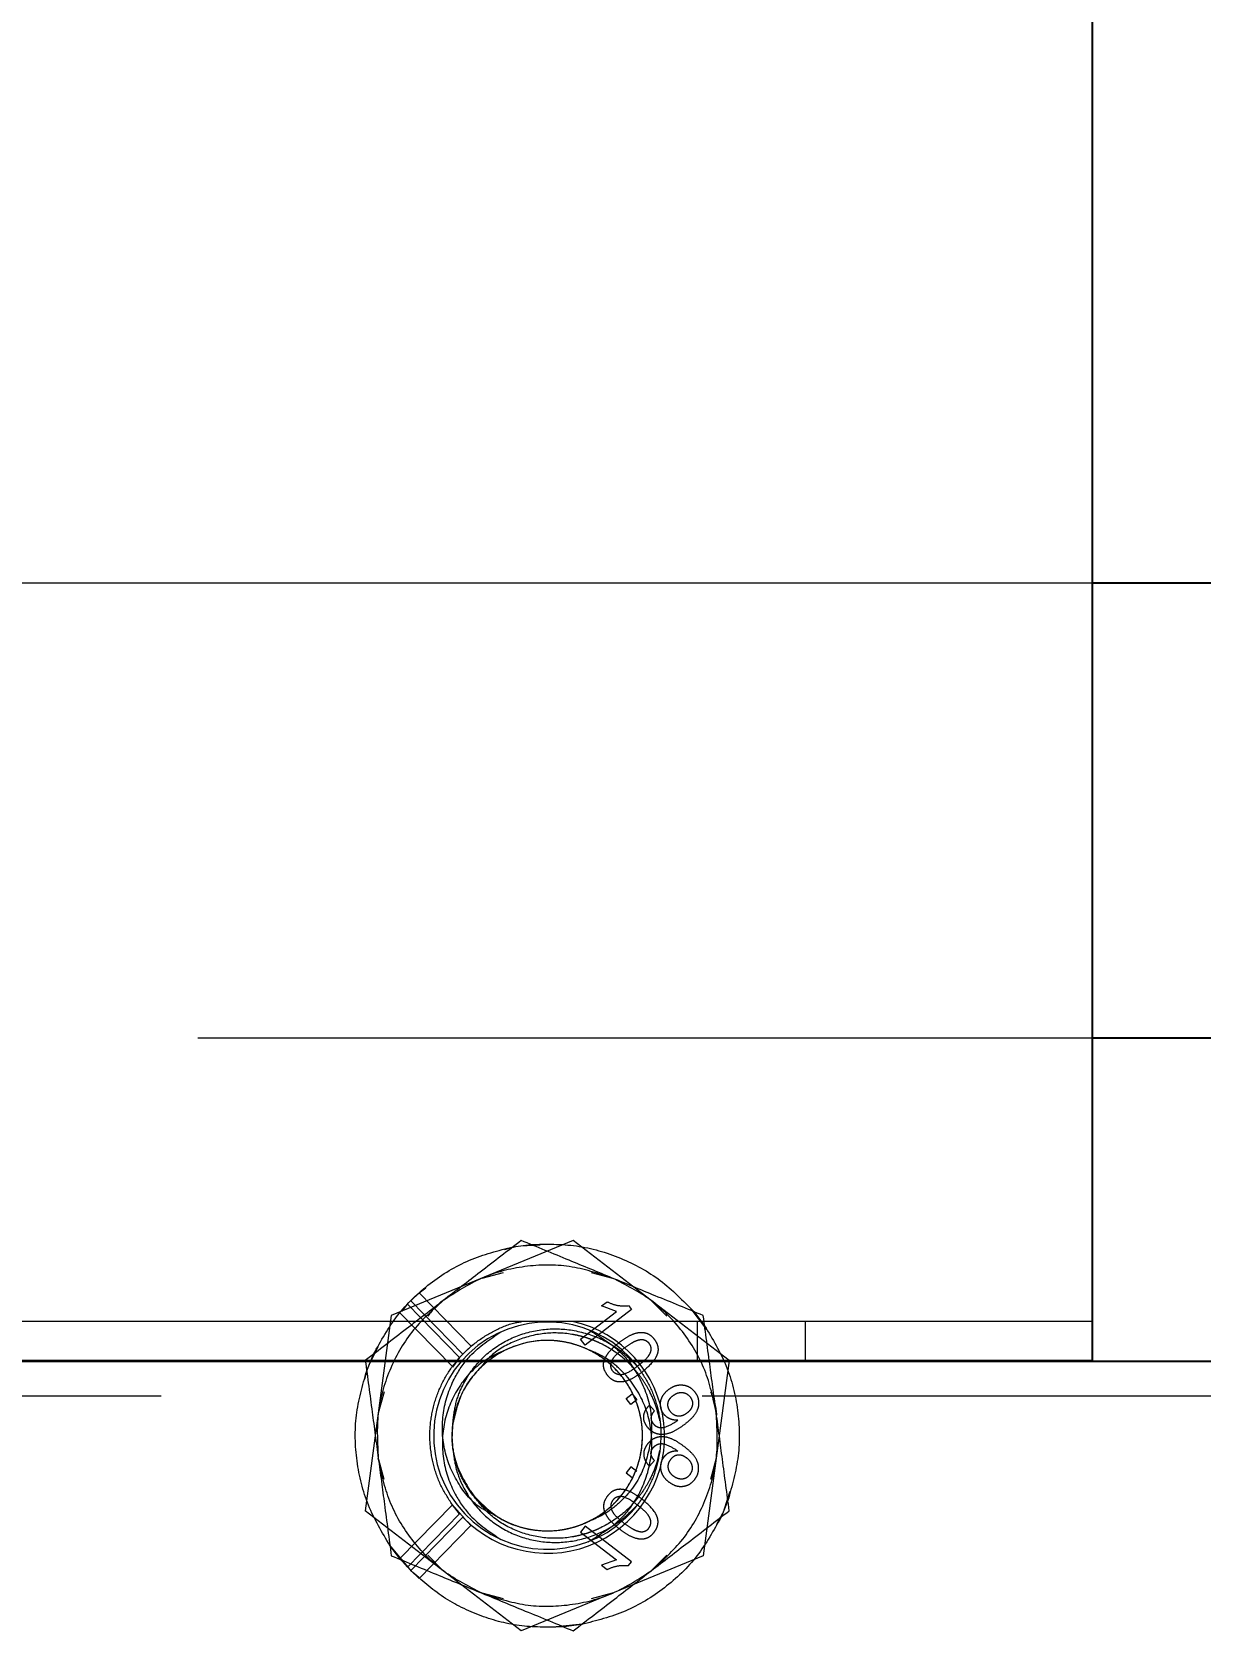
# Model space of a CAD drawing. Header units: millimetres. Extents: x 1293 to 41893, y 1011 to 26911.
# Drawn here: x 12001.8 to 12070.4, y 6702.6 to 6796.8 of the extents above; entities that cross this region are included whole.
import ezdxf

# ---------------------------------------------------------------- set-up
doc = ezdxf.new("R2010")
doc.units = ezdxf.units.MM
doc.header["$LTSCALE"] = 50
doc.linetypes.add('HIDDEN', pattern=[1.905, 1.27, -0.635])
doc.layers.add('CAPA_1', color=7, linetype='Continuous')
doc.layers.add('MAQUINAS', color=11, linetype='Continuous')
doc.styles.add('SLDTEXTSTYLE0', font='TXT', dxfattribs={"width": 0.75})
doc.dimstyles.new('SLDDIMSTYLE0', dxfattribs={"dimtxt": 100, "dimasz": 100, "dimexe": 0, "dimexo": 0.0625, "dimgap": 25, "dimtad": 2, "dimdec": 0, "dimlfac": 1.5, "dimrnd": 1e-09, "dimzin": 12, "dimdsep": 46, "dimtxsty": 'SLDTEXTSTYLE0', "dimsah": 1, "dimcen": 0.09, "dimadec": 0, "dimazin": 3, "dimtfac": 1, "dimtdec": 0, "dimtofl": 0, "dimtmove": 0, "dimatfit": 3, "dimfxl": 1, "dimfrac": 2, "dimtolj": 1, "dimtzin": 12, "dimarcsym": 0})

# ---------------------------------------------------------------- blocks, each defined once
blk = doc.blocks.new('_D_5')
at = {"layer": 'CAPA_1', "transparency": 16777216}
for p, q in [((11574.397, 7831.177), (17588.061, 7831.177)), ((17538.061, 7831.177), (17538.061, 4708.493)), ((16485.165, 4708.493), (17588.061, 4708.493))]:
    blk.add_line(p, q, dxfattribs=at)
for points in [[(17538.061, 7831.177), (17522.676, 7731.177), (17553.445, 7731.177)], [(17538.061, 4708.493), (17553.445, 4808.493), (17522.676, 4808.493)]]:
    blk.add_solid(points, dxfattribs=at)
at = {"layer": 'CAPA_1', "transparency": 16777216, "insert": (17409.154, 6122.057), "char_height": 100, "attachment_point": 1, "rotation": 90, "style": 'SLDTEXTSTYLE0'}
blk.add_mtext('4684', dxfattribs=at)
blk = doc.blocks.new('_D_15')
at = {"layer": 'CAPA_1', "transparency": 16777216}
for p, q in [((6530.125, 8742.377), (6530.125, 9415.646)), ((16745.162, 6492.001), (16745.162, 9415.646)), ((6530.125, 9365.646), (16745.162, 9365.646))]:
    blk.add_line(p, q, dxfattribs=at)
for points in [[(6530.125, 9365.646), (6630.125, 9350.262), (6630.125, 9381.031)], [(16745.162, 9365.646), (16645.162, 9381.031), (16645.162, 9350.262)]]:
    blk.add_solid(points, dxfattribs=at)
at = {"layer": 'CAPA_1', "transparency": 16777216, "insert": (11452.921, 9494.553), "char_height": 100, "attachment_point": 1, "style": 'SLDTEXTSTYLE0'}
blk.add_mtext('15323', dxfattribs=at)

msp = doc.modelspace()

# ---------------------------------------------------------------- linework, layer by layer
at = {"color": 7, "linetype": 'Continuous', "lineweight": 25}
for p, q in [((12064.0291497, 7060.1262403), (12064.0291497, 6718.9262403)), ((11730.6958163, 6718.9262403), (12064.0291497, 6718.9262403)), ((13055.031483, 6718.8595736), (11730.6958163, 6718.8595736))]:
    msp.add_line(p, q, dxfattribs=at)
at = {"color": 1, "linetype": 'HIDDEN', "lineweight": 18}
for p, q in [((12064.0291497, 6721.2035736), (11730.6958163, 6721.2035736)), ((12040.8541497, 6721.2035736), (12040.8541497, 6718.9262403)), ((12047.2041497, 6718.9262403), (12047.2041497, 6721.2035736)), ((13057.151483, 6716.8275736), (11730.6958163, 6716.8275736))]:
    msp.add_line(p, q, dxfattribs=at)
at = {"layer": 'MAQUINAS', "linetype": 'HIDDEN', "lineweight": 18}
for p, q in [((12064.0291497, 6764.5102403), (11705.2958163, 6764.5102403)), ((11821.0601562, 6737.8435736), (12064.0291497, 6737.8435736)), ((12033.5848455, 6725.9561415), (12022.9100596, 6721.5536106)), ((12029.5555086, 6725.4331968), (12030.2911571, 6725.6183827)), ((12030.0559846, 6725.5870557), (12031.0948456, 6725.7254407)), ((12030.5128073, 6725.6479083), (12031.6355771, 6725.7073749)), ((12042.7349421, 6718.9127712), (12033.5848455, 6725.9561415)), ((12028.2474525, 6723.7548761), (12029.494105, 6724.0868734)), ((12034.6262073, 6724.0868734), (12035.8862248, 6723.747187)), ((12024.0576472, 6722.4268302), (12024.5463845, 6722.8921124)), ((12024.5463845, 6722.8921124), (12024.9402145, 6723.1816755)), ((12027.6034915, 6719.7604134), (12024.5463845, 6722.8921124)), ((12023.5461803, 6721.8155561), (12023.8618155, 6722.2238487)), ((12023.8618155, 6722.2238487), (12026.9189225, 6719.0921497)), ((12027.1109984, 6719.2989786), (12024.0576472, 6722.4268302)), ((12034.0137937, 6720.1693286), (12036.1283487, 6721.7970266)), ((12036.995178, 6721.910242), (12034.2815897, 6719.8214327)), ((12035.2462354, 6722.1152738), (12035.566952, 6722.3621483)), ((12036.1283487, 6721.7970266), (12035.2462354, 6722.1152738)), ((12036.8227843, 6722.1342), (12036.995178, 6721.910242)), ((12038.1598938, 6722.4344564), (12039.0707382, 6721.5208223)), ((12040.4736344, 6721.9490776), (12041.4074953, 6720.7339294)), ((12040.650874, 6721.7843115), (12041.2901493, 6720.9538239)), ((12022.9100596, 6721.5536106), (12021.3853702, 6710.1077093)), ((12023.4132438, 6721.7174208), (12026.4923837, 6718.5631513)), ((12034.2815897, 6719.8214327), (12034.0137937, 6720.1693286)), ((12021.4652668, 6718.3129845), (12021.8648524, 6719.281857)), ((12021.6108455, 6718.6659682), (12022.1435609, 6719.7293853)), ((12026.9189225, 6719.0921497), (12026.5018243, 6718.5224065)), ((12027.6034915, 6719.7604134), (12027.1109984, 6719.2989786)), ((12027.7159743, 6719.8386669), (12027.6034915, 6719.7604134)), ((12042.7349421, 6718.9127712), (12041.2102528, 6707.4668699)), ((12021.356713, 6717.8394411), (12021.5351753, 6718.4824911)), ((12022.483523, 6717.0762914), (12022.1477149, 6715.83066)), ((12036.6917544, 6716.6903692), (12037.0396503, 6716.9581653)), ((12036.9595505, 6716.3424733), (12036.6917544, 6716.6903692)), ((12037.3074464, 6716.6102694), (12036.9595505, 6716.3424733)), ((12037.0396503, 6716.9581653), (12037.3074464, 6716.6102694)), ((12038.0490264, 6716.2946523), (12038.3516121, 6715.973536)), ((12039.6611045, 6715.3722329), (12039.7261669, 6715.4249123)), ((12038.5054862, 6712.9349019), (12038.6696365, 6713.6438034)), ((12039.6611045, 6713.6482476), (12039.7261669, 6713.5955682)), ((12022.483523, 6711.9441891), (12022.1776818, 6713.0926249)), ((12036.9595505, 6712.6780072), (12036.6917544, 6712.3301113)), ((12036.6917544, 6712.3301113), (12037.0396503, 6712.0623152)), ((12037.3074464, 6712.4102112), (12036.9595505, 6712.6780072)), ((12038.0490264, 6712.7258282), (12038.3516121, 6713.0469445)), ((12041.9725974, 6713.1898206), (12041.6367893, 6711.9441891)), ((12023.4132438, 6707.3030597), (12026.4923837, 6710.4573292)), ((12026.46932, 6710.4964028), (12027.2139635, 6709.6337357)), ((12026.9189225, 6709.9283308), (12026.4923837, 6710.4573292)), ((12027.5406818, 6711.2949253), (12027.8579767, 6710.8524289)), ((12042.6550455, 6710.707496), (12042.2554599, 6709.7386235)), ((12042.775231, 6711.2317802), (12042.4239264, 6710.1471032)), ((12030.5354668, 6703.064339), (12021.3853702, 6710.1077093)), ((12023.8618155, 6706.7966318), (12026.9189225, 6709.9283308)), ((12024.0576472, 6706.5936504), (12027.1109984, 6709.7215019)), ((12027.6034915, 6709.2600671), (12027.1109984, 6709.7215019)), ((12042.3407338, 6709.9453867), (12041.9827316, 6709.3006979)), ((12027.6034915, 6709.2600671), (12024.5463845, 6706.1283681)), ((12034.2815897, 6709.1990479), (12034.0137937, 6708.8511519)), ((12034.0137937, 6708.8511519), (12036.1283487, 6707.2234539)), ((12036.995178, 6707.1102385), (12034.2815897, 6709.1990479)), ((12024.1175213, 6706.5451123), (12022.8098303, 6708.104758)), ((12023.4132438, 6707.3030597), (12022.830163, 6708.0666566)), ((12023.8618155, 6706.7966318), (12023.4132438, 6707.3030597)), ((12025.9604185, 6706.5860242), (12025.0495741, 6707.4996582)), ((12041.2102528, 6707.4668699), (12030.5354668, 6703.064339)), ((12036.1283487, 6707.2234539), (12035.2462354, 6706.9052067)), ((12035.2462354, 6706.9052067), (12035.566952, 6706.6583322)), ((12036.8227843, 6706.8862805), (12036.995178, 6707.1102385)), ((12039.0707382, 6707.4996582), (12038.1465524, 6706.5782943)), ((12024.0576472, 6706.5936504), (12024.5463845, 6706.1283681)), ((12029.494105, 6704.9336071), (12028.2340875, 6705.2732935)), ((12035.8728598, 6705.2656045), (12034.6262073, 6704.9336071)), ((12034.1281802, 6703.4530547), (12032.5861383, 6703.3054635)), ((12034.0643277, 6703.4334248), (12033.0254667, 6703.2950399))]:
    msp.add_line(p, q, dxfattribs=at)
at = {"layer": 'MAQUINAS', "linetype": 'Continuous', "lineweight": 25}
for p, q in [((12247.0601601, 6764.5102403), (12064.0291497, 6764.5102403)), ((12064.0291497, 6737.8435736), (12270.3935066, 6737.8435736))]:
    msp.add_line(p, q, dxfattribs=at)
at = {"layer": 'MAQUINAS', "linetype": 'HIDDEN', "lineweight": 18}
for centre, radius, start, end in [((12032.0601562, 6714.5102403), 6.6666667, 37.587605897, 307.587605897), ((12032.0661063, 6714.4886413), 6.8759518, 223.892389851, 77.575994344)]:
    msp.add_arc(centre, radius, start, end, dxfattribs=at)
for points in [[(12021.8648524, 6719.281857), (12022.3001784, 6720.066802), (12023.1708305, 6721.6366921), (12025.136774, 6723.5044594), (12027.4453826, 6724.9270676), (12029.185784, 6725.3670597), (12030.0559846, 6725.5870557)], [(12031.0948456, 6725.7254407), (12031.9922909, 6725.7409098), (12033.7871816, 6725.7718481), (12036.3876873, 6725.0031747), (12038.7740065, 6723.7151651), (12040.0252515, 6722.4279293), (12040.650874, 6721.7843115)], [(12035.8728598, 6723.7548761), (12035.0404265, 6724.0268082), (12033.37556, 6724.5706725), (12030.7264435, 6724.5224721), (12028.1570846, 6723.8755282), (12026.6926406, 6722.9148136), (12025.9604185, 6722.4344564)], [(12041.9725974, 6715.83066), (12041.7918809, 6716.6875344), (12041.430448, 6718.4012832), (12040.064147, 6720.6713852), (12038.2191976, 6722.5730433), (12036.6549724, 6723.3609318), (12035.8728598, 6723.7548761)], [(12025.9604185, 6722.4344564), (12025.3087017, 6721.8495141), (12024.0052682, 6720.6796296), (12022.7224527, 6718.3613272), (12021.9980432, 6715.8127251), (12022.0978243, 6714.0641221), (12022.1477149, 6713.1898206)], [(12041.2901493, 6720.9538239), (12041.7522687, 6720.184348), (12042.6765073, 6718.6453962), (12043.3110695, 6716.0089556), (12043.38878, 6713.2983377), (12042.8996237, 6711.5711099), (12042.6550455, 6710.707496)], [(12027.635167, 6711.1040645), (12027.2558706, 6711.7344137), (12026.4972779, 6712.9951122), (12026.3867945, 6715.255772), (12027.091662, 6717.3657005), (12028.5658976, 6719.050887), (12030.5686297, 6720.0421281), (12032.7993641, 6720.191906), (12034.9173101, 6719.4765088), (12036.6003519, 6718.0050974), (12037.5921543, 6716.0015981), (12037.7418317, 6713.7711082), (12037.0262749, 6711.6529516), (12035.5556024, 6709.9705078), (12033.5493072, 6708.9765239), (12031.3292621, 6708.8349743), (12029.1721221, 6709.5202015), (12028.1474854, 6710.5761102), (12027.635167, 6711.1040645)], [(12022.830163, 6708.0666566), (12022.3680436, 6708.8361325), (12021.443805, 6710.3750843), (12020.8092428, 6713.011525), (12020.7315323, 6715.7221428), (12021.2206886, 6717.4493706), (12021.4652668, 6718.3129845)], [(12037.3429669, 6718.576732), (12037.5902713, 6718.2148732), (12038.08488, 6717.4911556), (12038.5349127, 6716.2489924), (12038.7676961, 6714.9484884), (12038.70218, 6714.074353), (12038.6694219, 6713.6372853)], [(12027.635167, 6711.1040645), (12027.4280198, 6711.4071648), (12027.0137255, 6712.0133653), (12026.6367691, 6713.0538263), (12026.4417849, 6714.1431548), (12026.4966626, 6714.8753483), (12026.5241014, 6715.241445)], [(12038.1598938, 6706.5860242), (12038.8116106, 6707.1709664), (12040.1150441, 6708.340851), (12041.3978596, 6710.6591534), (12042.1222691, 6713.2077554), (12042.022488, 6714.9563585), (12041.9725974, 6715.83066)], [(12028.2474525, 6705.2656045), (12027.4653399, 6705.6595487), (12025.9011147, 6706.4474372), (12024.0561653, 6708.3490953), (12022.6898643, 6710.6191973), (12022.3284314, 6712.3329462), (12022.1477149, 6713.1898206)], [(12042.2554599, 6709.7386235), (12041.8201339, 6708.9536785), (12040.9494818, 6707.3837884), (12038.9835383, 6705.5160212), (12036.6749297, 6704.0934129), (12034.9345283, 6703.6534208), (12034.0643277, 6703.4334248)], [(12033.0254667, 6703.2950399), (12032.2012925, 6703.2761884), (12030.5529442, 6703.2384855), (12028.1469945, 6703.8716616), (12025.9042062, 6704.9484191), (12024.6731669, 6706.0452399), (12024.0576472, 6706.5936504)], [(12028.2474525, 6705.2656045), (12029.0798858, 6704.9936723), (12030.7447523, 6704.449808), (12033.3938688, 6704.4980084), (12035.9632277, 6705.1449524), (12037.4276718, 6706.1056669), (12038.1598938, 6706.5860242)]]:
    msp.add_open_spline(points, degree=3, dxfattribs=at)
for points, knots in [([(12030.5354668, 6725.9561415), (12029.7358052, 6725.3405947), (12028.2348568, 6724.185226), (12026.6846978, 6722.991977), (12025.9604185, 6722.4344564)], [0, 0, 0, 0, 0.5327709195, 1, 1, 1, 1]), ([(12035.8728598, 6723.7548761), (12035.0278931, 6724.1033601), (12033.2194297, 6724.8492126), (12031.4683769, 6725.5713877), (12030.5354668, 6725.9561415)], [0, 0, 0, 0, 0.4672290805, 1, 1, 1, 1]), ([(12041.2102528, 6721.5536106), (12040.2773427, 6721.9383645), (12038.5262898, 6722.6605396), (12036.7178265, 6723.4063921), (12035.8728598, 6723.7548761)], [0, 0, 0, 0, 0.5327709195, 1, 1, 1, 1]), ([(12025.9604185, 6722.4344564), (12025.2361392, 6721.8769358), (12023.6859803, 6720.6836868), (12022.1850319, 6719.5283181), (12021.3853702, 6718.9127712)], [0, 0, 0, 0, 0.4672290805, 1, 1, 1, 1]), ([(12026.0725502, 6722.5036256), (12026.0430689, 6722.4870244), (12025.6295901, 6722.2541895), (12025.328861, 6721.8739503), (12025.0495741, 6721.5208223)], [0, 0, 0, 0, 0.0713006586, 1, 1, 1, 1]), ([(12035.566952, 6722.3621483), (12035.7678316, 6722.2756011), (12036.1688965, 6722.1028058), (12036.6050735, 6722.1237474), (12036.8227843, 6722.1342)], [0, 0, 0, 0, 0.5008657323, 1, 1, 1, 1]), ([(12026.4923837, 6710.4573292), (12026.2528289, 6710.8280522), (12025.7737193, 6711.5694981), (12025.3408666, 6712.8296292), (12025.1402248, 6714.140815), (12025.1977847, 6715.4684649), (12025.5064644, 6716.7600452), (12026.0561705, 6717.9695072), (12026.8266755, 6719.0505188), (12027.7885335, 6719.9695119), (12028.9109657, 6720.6699956), (12029.8543731, 6721.0867372), (12030.4242718, 6721.1811686), (12030.5594872, 6721.2035736)], [0, 0, 0, 0, 0.096983179, 0.1939663579, 0.2909495369, 0.3879327158, 0.4849158948, 0.5818990737, 0.6788822527, 0.7758654317, 0.8728486106, 0.9698317896, 1, 1, 1, 1]), ([(12026.5241014, 6715.241445), (12026.5671563, 6715.6331317), (12026.6522093, 6716.4068906), (12027.1639627, 6717.7232335), (12028.1072975, 6719.0393477), (12029.5679338, 6720.1241403), (12031.2351741, 6720.7224903), (12033.0012399, 6720.8402136), (12034.7294612, 6720.4533291), (12036.2313846, 6719.6819066), (12036.9967726, 6718.9209307), (12037.3429669, 6718.576732)], [0, 0, 0, 0, 0.0816770766, 0.1613492895, 0.2910353615, 0.4131480043, 0.5342211749, 0.6547649167, 0.7763458983, 0.8988385446, 1, 1, 1, 1]), ([(12041.9725974, 6715.83066), (12041.8519101, 6716.7366646), (12041.5936056, 6718.675766), (12041.3435011, 6720.5533099), (12041.2102528, 6721.5536106)], [0, 0, 0, 0, 0.4672290805, 1, 1, 1, 1]), ([(12029.0067198, 6709.8399692), (12028.7110499, 6709.9741253), (12027.7633517, 6710.4041301), (12026.6525752, 6711.8429557), (12025.8770478, 6713.8364617), (12025.8706066, 6715.990982), (12026.5040997, 6717.8202928), (12027.6355477, 6719.4587765), (12028.7009191, 6720.1701474), (12029.3392819, 6720.5963957)], [0, 0, 0, 0, 0.0732264458, 0.2347095543, 0.3940996143, 0.5545736246, 0.7120391063, 0.8274559062, 1, 1, 1, 1]), ([(12027.635167, 6711.1040645), (12027.7993004, 6710.9078231), (12028.2093686, 6710.417537), (12028.8067994, 6709.9501741), (12029.3535879, 6709.6207243), (12029.7381778, 6709.4242236), (12030.2269617, 6709.2250833), (12030.5960071, 6709.1174712), (12030.7984392, 6709.070513), (12030.7987641, 6709.0704376), (12030.799247, 6709.0703257), (12030.8001217, 6709.070123), (12030.8017235, 6709.0697521), (12030.8047101, 6709.0690618), (12030.8104465, 6709.0677401), (12030.8219768, 6709.0650998), (12030.8466743, 6709.0595151), (12030.9039101, 6709.0469277), (12031.0803544, 6709.0106929), (12031.6818625, 6708.91458), (12032.3641512, 6708.911712), (12033.0263909, 6709.006884), (12033.4065355, 6709.0851272), (12033.8323834, 6709.2075748), (12034.2086571, 6709.3516616), (12034.4370567, 6709.4564337), (12034.665811, 6709.5685162), (12034.9565326, 6709.7279513), (12035.355896, 6709.9938979), (12035.7310082, 6710.2931181), (12036.0606923, 6710.6059566), (12036.3817851, 6710.9628989), (12036.7102741, 6711.3980351), (12036.9629872, 6711.8230759), (12037.1029018, 6712.1099701), (12037.2086359, 6712.3415454), (12037.3323433, 6712.6492243), (12037.4725338, 6713.1082836), (12037.572842, 6713.5777127), (12037.6359517, 6714.0814178), (12037.6517141, 6714.5843885), (12037.6234447, 6715.0493109), (12037.5692653, 6715.4471338), (12037.5110004, 6715.7323801), (12037.468515, 6715.9011085), (12037.4123255, 6716.1121169), (12037.3141322, 6716.4219714), (12037.1407506, 6716.8407287), (12036.958779, 6717.199765), (12036.7789175, 6717.5021298), (12036.4899555, 6717.9290611), (12036.0306769, 6718.4721279), (12035.3645005, 6719.0392747), (12034.7044937, 6719.4450178), (12034.0892891, 6719.7248806), (12033.5035042, 6719.9166665), (12032.9127419, 6720.0392762), (12032.3117934, 6720.0994052), (12031.2746989, 6720.0920411), (12029.7953234, 6719.7374151), (12028.1776327, 6718.6681818), (12026.965975, 6717.1188495), (12026.6713928, 6715.8672473), (12026.5241014, 6715.241445)], [0, 0, 0, 0, 0.0250183503, 0.062505402, 0.0734573664, 0.0875362116, 0.1047409047, 0.1250701816, 0.1250803607, 0.1250883981, 0.1251028376, 0.1251288994, 0.1251763213, 0.1252638194, 0.125429046, 0.1257527281, 0.1264220415, 0.1279084073, 0.1314910475, 0.1440579445, 0.1875385458, 0.1974735874, 0.2095664002, 0.2255093096, 0.2408045572, 0.2489692462, 0.2501056215, 0.2657484548, 0.28139119, 0.2970338275, 0.3126763676, 0.3258383951, 0.3440073867, 0.3659743478, 0.3741241419, 0.3752533993, 0.3909020103, 0.4065504225, 0.4221986368, 0.4378466544, 0.4561990217, 0.471384561, 0.4834021261, 0.495485424, 0.4998684698, 0.500437905, 0.5168674012, 0.5316457157, 0.5447725457, 0.5562476227, 0.5660707122, 0.5952357839, 0.6255591057, 0.6513478203, 0.6708426723, 0.6916214995, 0.7115649536, 0.7298045646, 0.7506541572, 0.81299025, 0.8753265878, 0.937663171, 1, 1, 1, 1]), ([(12038.6694219, 6715.3831952), (12038.5925957, 6715.6945344), (12038.4389314, 6716.3172602), (12038.0748738, 6717.1132398), (12037.6523407, 6717.8137145), (12037.1608298, 6718.4488157), (12036.3752844, 6719.2209509), (12035.5572632, 6719.7545134), (12034.8328995, 6720.0780364), (12034.4297314, 6720.2282869), (12033.9879473, 6720.3584204), (12033.1316497, 6720.5367092), (12031.8381757, 6720.5739291), (12030.2031934, 6720.1416647), (12028.8832355, 6719.410179), (12028.312541, 6718.7026994), (12028.1007464, 6718.4401414)], [0, 0, 0, 0, 0.0699534389, 0.1399175206, 0.1901929848, 0.2485516047, 0.3148802058, 0.4302470305, 0.4592138836, 0.488206121, 0.5242063758, 0.5597323092, 0.6792740254, 0.802425475, 0.9266766601, 1, 1, 1, 1]), ([(12034.4569709, 6720.7311505), (12035.1480773, 6720.3168878), (12036.3367902, 6719.6043502), (12037.5804258, 6717.8588078), (12038.1854941, 6716.1840963), (12038.1696965, 6715.0196356), (12038.1639953, 6714.5993942)], [0, 0, 0, 0, 0.3146952276, 0.5412802636, 0.8344529945, 1, 1, 1, 1]), ([(12035.3806951, 6718.8625388), (12035.4253006, 6718.9764656), (12035.5145767, 6719.2044854), (12035.8198774, 6719.5916684), (12036.1015943, 6719.8257966), (12036.2893921, 6719.9818708)], [0, 0, 0, 0, 0.249753552, 0.499871473, 1, 1, 1, 1]), ([(12036.2893921, 6719.9818708), (12036.446057, 6720.0958473), (12036.7590004, 6720.323519), (12037.2103581, 6720.5299884), (12037.5978773, 6720.5818995), (12037.8880509, 6720.5326001), (12038.1431118, 6720.3907792), (12038.2704341, 6720.2441498), (12038.3341584, 6720.1707623)], [0, 0, 0, 0, 0.2504817087, 0.50034559577, 0.63170490565, 0.75022113881, 0.87498669951, 1, 1, 1, 1]), ([(12036.5582753, 6719.6348118), (12036.7110145, 6719.7460218), (12036.94011, 6719.9128272), (12037.275791, 6720.0937039), (12037.4615971, 6720.1321779), (12037.5543777, 6720.1513895)], [0, 0, 0, 0, 0.5003723119, 0.7505151407, 1, 1, 1, 1]), ([(12038.018123, 6719.933551), (12038.0556325, 6719.8739917), (12038.1306497, 6719.754876), (12038.1419219, 6719.539598), (12038.0903355, 6719.3347288), (12037.858034, 6718.9820124), (12037.5822551, 6718.7648384), (12037.3616636, 6718.591124)], [0, 0, 0, 0, 0.1247447425, 0.2494837578, 0.3744708184, 0.4996480989, 1, 1, 1, 1]), ([(12037.5543777, 6720.1513895), (12037.5988745, 6720.1497796), (12037.6878395, 6720.1465609), (12037.8158538, 6720.1051616), (12037.9308984, 6720.0347583), (12037.9890446, 6719.9672909), (12038.018123, 6719.933551)], [0, 0, 0, 0, 0.2501584562, 0.5001555724, 0.7500324303, 1, 1, 1, 1]), ([(12038.3341584, 6720.1707623), (12038.3883662, 6720.0901005), (12038.4967372, 6719.928843), (12038.5705471, 6719.642197), (12038.5468336, 6719.347498), (12038.2993032, 6718.8157698), (12037.9263797, 6718.4970687), (12037.6283725, 6718.2423912)], [0, 0, 0, 0, 0.12537334802, 0.25064373861, 0.37569751501, 0.50111317472, 1, 1, 1, 1]), ([(12021.3853702, 6718.9127712), (12021.5186186, 6717.9124705), (12021.7687231, 6716.0349267), (12022.0270275, 6714.0958252), (12022.1477149, 6713.1898206)], [0, 0, 0, 0, 0.5327709195, 1, 1, 1, 1]), ([(12030.0525356, 6719.7210005), (12029.3853679, 6719.4408324), (12028.0546442, 6718.8820127), (12026.6420211, 6717.1932694), (12025.8798851, 6715.1797862), (12025.8698532, 6713.0306224), (12026.5042382, 6711.199981), (12027.6354995, 6709.5617759), (12028.700901, 6708.8503601), (12029.3392819, 6708.4240849)], [0, 0, 0, 0, 0.1490742446, 0.297341462, 0.4436869277, 0.5910276322, 0.7356060283, 0.8415770361, 1, 1, 1, 1]), ([(12034.4569709, 6708.2893301), (12035.1471815, 6708.7035661), (12036.3343535, 6709.4160579), (12037.5878712, 6711.1618939), (12038.1723784, 6712.8871481), (12038.2317325, 6714.8194235), (12037.7247485, 6716.7215689), (12036.6106255, 6718.2371875), (12035.3982569, 6719.1637619), (12034.6922352, 6719.4600029), (12034.3392155, 6719.6081272)], [0, 0, 0, 0, 0.1658148828, 0.2852039547, 0.4396784994, 0.5380553636, 0.6848651293, 0.8410092991, 0.920502639, 1, 1, 1, 1]), ([(12035.8626804, 6718.9262403), (12035.8907699, 6718.9739351), (12036.0600885, 6719.2614319), (12036.3317128, 6719.4650082), (12036.5582753, 6719.6348118)], [0, 0, 0, 0, 0.1658971039, 1, 1, 1, 1]), ([(12035.5857805, 6718.0551734), (12035.5067986, 6718.1771361), (12035.3881746, 6718.3603139), (12035.3567586, 6718.6129257), (12035.3606066, 6718.7565453), (12035.373999, 6718.8272081), (12035.3806951, 6718.8625388)], [0, 0, 0, 0, 0.49879534605, 0.74914825957, 0.87457641189, 1, 1, 1, 1]), ([(12037.6283725, 6718.2423912), (12037.4719048, 6718.1284136), (12037.1593471, 6717.9007334), (12036.7119692, 6717.6974026), (12036.3257733, 6717.6436281), (12036.0347712, 6717.6900455), (12035.7763449, 6717.8350631), (12035.6493421, 6717.9817569), (12035.5857805, 6718.0551734)], [0, 0, 0, 0, 0.2504758129, 0.5003473544, 0.6257683408, 0.7501761831, 0.8749696966, 1, 1, 1, 1]), ([(12035.8988868, 6718.2961898), (12035.8625373, 6718.3557352), (12035.789818, 6718.4748588), (12035.7759693, 6718.6567005), (12035.8055213, 6718.7570229), (12035.8155021, 6718.7909055)], [0, 0, 0, 0, 0.3982781485, 0.7967763386, 1, 1, 1, 1]), ([(12037.3616636, 6718.591124), (12037.1380194, 6718.4232246), (12036.8584191, 6718.2133166), (12036.4598785, 6718.075987), (12036.2492449, 6718.080692), (12036.0443667, 6718.1440843), (12035.9473662, 6718.2455026), (12035.8988868, 6718.2961898)], [0, 0, 0, 0, 0.5004095025, 0.6256126137, 0.7505796735, 0.875343692, 1, 1, 1, 1]), ([(12038.8934808, 6715.7734155), (12038.8546228, 6715.8300763), (12038.7769331, 6715.9433597), (12038.7118457, 6716.1397441), (12038.6905838, 6716.3452266), (12038.7145406, 6716.5502613), (12038.7787905, 6716.7474385), (12038.9146428, 6716.9881202), (12039.0705308, 6717.1250901), (12039.1741085, 6717.216098)], [0, 0, 0, 0, 0.12507405846, 0.25006362429, 0.3732612247, 0.50019923817, 0.62429610087, 0.75036851371, 1, 1, 1, 1]), ([(12039.1741085, 6717.216098), (12039.2953062, 6717.2968339), (12039.4779031, 6717.418471), (12039.7618646, 6717.4858052), (12039.9807797, 6717.4919815), (12040.1942389, 6717.4528757), (12040.4656377, 6717.3438698), (12040.615114, 6717.1843695), (12040.7150328, 6717.07775)], [0, 0, 0, 0, 0.2498688585, 0.3764535287, 0.5003476657, 0.6272386366, 0.7508240847, 1, 1, 1, 1]), ([(12039.4234226, 6716.8539754), (12039.5031726, 6716.9073311), (12039.6624624, 6717.013902), (12039.9077736, 6717.0513465), (12040.0966841, 6717.0252239), (12040.2776361, 6716.9571343), (12040.3764324, 6716.853332), (12040.4429328, 6716.783462)], [0, 0, 0, 0, 0.25025039885, 0.49984175184, 0.62957629766, 0.75066535386, 1, 1, 1, 1]), ([(12040.7150328, 6717.07775), (12040.7674507, 6716.9988147), (12040.8722706, 6716.8409677), (12040.9417258, 6716.5620853), (12040.9429775, 6716.2770043), (12040.8393013, 6715.910551), (12040.5520624, 6715.522225), (12040.2588868, 6715.286155), (12040.1119214, 6715.167816)], [0, 0, 0, 0, 0.1250635897, 0.2500895576, 0.3751100052, 0.5001693996, 0.7494409524, 1, 1, 1, 1]), ([(12041.6367893, 6717.0762914), (12041.8029636, 6716.6578579), (12041.9818959, 6716.2072992), (12041.9767975, 6715.7327987), (12041.9764339, 6715.6989665)], [0, 0, 0, 0, 0.9286993414, 1, 1, 1, 1]), ([(12037.9302514, 6715.0094532), (12037.8642686, 6715.1098099), (12037.7650491, 6715.2607182), (12037.7143654, 6715.4962282), (12037.7140201, 6715.7348212), (12037.8093249, 6716.0276464), (12037.9690419, 6716.2055567), (12038.0490264, 6716.2946523)], [0, 0, 0, 0, 0.2498594906, 0.3757183909, 0.500481002, 0.7498462328, 1, 1, 1, 1]), ([(12039.2881813, 6715.9084324), (12039.2386372, 6715.984111), (12039.1644065, 6716.0974985), (12039.1316856, 6716.275832), (12039.1377781, 6716.4106318), (12039.1729503, 6716.5414603), (12039.254756, 6716.7029848), (12039.3561046, 6716.7937121), (12039.4234226, 6716.8539754)], [0, 0, 0, 0, 0.24952054608, 0.37385078376, 0.49988878406, 0.62409559319, 0.75031544223, 1, 1, 1, 1]), ([(12040.4429328, 6716.783462), (12040.4919106, 6716.7053194), (12040.5651046, 6716.5885407), (12040.5847888, 6716.4047658), (12040.5673924, 6716.2687225), (12040.5215055, 6716.1382513), (12040.4269441, 6715.9805213), (12040.3223776, 6715.8903095), (12040.252903, 6715.8303723)], [0, 0, 0, 0, 0.24901685056, 0.3721383925, 0.49936545582, 0.62356193351, 0.74989269326, 1, 1, 1, 1]), ([(12040.1119214, 6715.167816), (12039.9455622, 6715.0464775), (12039.6134091, 6714.8042131), (12039.1292847, 6714.5969111), (12038.7150281, 6714.5636296), (12038.4099386, 6714.6282677), (12038.1351146, 6714.7766915), (12037.9985583, 6714.9318442), (12037.9302514, 6715.0094532)], [0, 0, 0, 0, 0.2504849429, 0.5001185141, 0.6278991852, 0.7500923696, 0.8749936752, 1, 1, 1, 1]), ([(12038.3516121, 6715.973536), (12038.3025084, 6715.9151732), (12038.213827, 6715.8097698), (12038.1476144, 6715.6471385), (12038.1393291, 6715.5160567), (12038.1584557, 6715.4138617), (12038.1969857, 6715.3168496), (12038.2371067, 6715.2606362), (12038.257166, 6715.2325313)], [0, 0, 0, 0, 0.2764767993, 0.4993179598, 0.6237184282, 0.7494961879, 0.8747561628, 1, 1, 1, 1]), ([(12038.257166, 6715.2325313), (12038.3013761, 6715.1832839), (12038.3897594, 6715.0848303), (12038.5705693, 6714.9962448), (12038.768965, 6714.9655526), (12039.1581364, 6715.0526343), (12039.4376499, 6715.2302443), (12039.6611045, 6715.3722329)], [0, 0, 0, 0, 0.1252073258, 0.2503100191, 0.3753386279, 0.50062014744, 1, 1, 1, 1]), ([(12039.7261669, 6715.4249123), (12039.6476675, 6715.4218513), (12039.4901756, 6715.41571), (12039.2618849, 6715.4838662), (12039.0508574, 6715.5962016), (12038.9458614, 6715.7144323), (12038.8934808, 6715.7734155)], [0, 0, 0, 0, 0.2489431768, 0.4994502947, 0.7502849385, 1, 1, 1, 1]), ([(12040.252903, 6715.8303723), (12040.1771523, 6715.7792308), (12040.0625391, 6715.7018522), (12039.8856986, 6715.6534477), (12039.747981, 6715.6468773), (12039.6141495, 6715.670635), (12039.4440657, 6715.7405421), (12039.350659, 6715.8411428), (12039.2881813, 6715.9084324)], [0, 0, 0, 0, 0.2499764907, 0.3782221672, 0.5003423322, 0.6274524307, 0.7508110927, 1, 1, 1, 1]), ([(12042.7349421, 6710.1077093), (12042.6016937, 6711.1080101), (12042.3515892, 6712.9855539), (12042.0932848, 6714.9246554), (12041.9725974, 6715.83066)], [0, 0, 0, 0, 0.5327709195, 1, 1, 1, 1]), ([(12038.1639953, 6714.4210863), (12038.03187, 6713.7279462), (12037.7579757, 6712.2910743), (12036.6058322, 6710.7836478), (12035.3991118, 6709.8566554), (12034.6925202, 6709.5604565), (12034.3392155, 6709.4123533)], [0, 0, 0, 0, 0.3159019834, 0.6548613522, 0.8274263116, 1, 1, 1, 1]), ([(12040.1119214, 6713.8526646), (12039.9455619, 6713.9740028), (12039.6134082, 6714.2162668), (12039.129179, 6714.423618), (12038.7149038, 6714.4568446), (12038.4098359, 6714.3921564), (12038.1351143, 6714.2437891), (12037.9985582, 6714.0886364), (12037.9302514, 6714.0110274)], [0, 0, 0, 0, 0.2504849259, 0.5001184801, 0.6280398823, 0.7500923866, 0.8749936837, 1, 1, 1, 1]), ([(12026.5241014, 6713.7790355), (12026.5671562, 6713.3873492), (12026.6522091, 6712.6135909), (12027.1639618, 6711.2972489), (12028.1072952, 6709.9811354), (12029.5679295, 6708.8963427), (12031.2351677, 6708.2979917), (12033.0012317, 6708.1802665), (12034.7294519, 6708.5671482), (12036.2313789, 6709.3385694), (12036.9967697, 6710.0995473), (12037.3429669, 6710.4437485)], [0, 0, 0, 0, 0.0816770011, 0.1613491513, 0.291035136, 0.4131476663, 0.5342207305, 0.6547643612, 0.776345221, 0.8988377529, 1, 1, 1, 1]), ([(12038.6694219, 6713.6372853), (12038.5925963, 6713.3259475), (12038.4389333, 6712.7032243), (12038.0748775, 6711.9072479), (12037.6523471, 6711.2067757), (12037.1608399, 6710.5716765), (12036.3752996, 6709.7995421), (12035.5572814, 6709.2659771), (12034.8329215, 6708.9424536), (12034.4297535, 6708.7921989), (12033.9879937, 6708.6620836), (12033.131584, 6708.4836649), (12031.8397169, 6708.4481409), (12030.1975967, 6708.8728489), (12028.6942837, 6709.7490881), (12027.9883172, 6710.6522633), (12027.635167, 6711.1040645)], [0, 0, 0, 0, 0.0665557442, 0.1331216702, 0.1809552485, 0.2364793105, 0.2995862574, 0.40934996, 0.4369099673, 0.4644941258, 0.4987453089, 0.5325451924, 0.6462814499, 0.7634528025, 0.8816704487, 1, 1, 1, 1]), ([(12038.6694219, 6713.6372853), (12038.5880988, 6713.2088753), (12038.425452, 6712.3520528), (12038.0063022, 6711.4561121), (12037.6672651, 6710.898974), (12037.4836477, 6710.6288049), (12037.2871531, 6710.3679755), (12037.1193854, 6710.1665251), (12036.9591135, 6709.9872979), (12036.6610437, 6709.6706509), (12036.3602093, 6709.4211425), (12036.1266479, 6709.2274295)], [0, 0, 0, 0, 0.2499521683, 0.4999058112, 0.5624707111, 0.6250342165, 0.6875963471, 0.7501571225, 0.7756704072, 0.8258353255, 1, 1, 1, 1]), ([(12037.9302514, 6714.0110274), (12037.8642719, 6713.9106701), (12037.7649944, 6713.7596654), (12037.7143393, 6713.5241366), (12037.7140641, 6713.2855497), (12037.8093224, 6712.9928337), (12037.969041, 6712.8149236), (12038.0490264, 6712.7258282)], [0, 0, 0, 0, 0.2498591948, 0.3759561592, 0.5004815934, 0.749846529, 1, 1, 1, 1]), ([(12038.3516121, 6713.0469445), (12038.3024553, 6713.1053383), (12038.2137637, 6713.2106958), (12038.147431, 6713.373619), (12038.1396279, 6713.5043247), (12038.1632574, 6713.6416055), (12038.2196469, 6713.7294808), (12038.257166, 6713.7879493)], [0, 0, 0, 0, 0.2770742738, 0.4999140274, 0.6248342849, 0.7503808481, 1, 1, 1, 1]), ([(12038.257166, 6713.7879493), (12038.3013761, 6713.8371966), (12038.3897594, 6713.9356502), (12038.5705693, 6714.0242357), (12038.768965, 6714.054928), (12039.1581364, 6713.9678462), (12039.4376499, 6713.7902363), (12039.6611045, 6713.6482476)], [0, 0, 0, 0, 0.1252073258, 0.2503100191, 0.3753386279, 0.5006201474, 1, 1, 1, 1]), ([(12039.7261669, 6713.5955682), (12039.6474764, 6713.5986258), (12039.4891812, 6713.6047765), (12039.2606483, 6713.53604), (12039.050015, 6713.4234899), (12038.9456055, 6713.3058132), (12038.8934808, 6713.2470651)], [0, 0, 0, 0, 0.2495404592, 0.5019797072, 0.7513717736, 1, 1, 1, 1]), ([(12040.252903, 6713.1901083), (12040.1771522, 6713.2412508), (12040.062632, 6713.3185683), (12039.8858127, 6713.3670088), (12039.7482163, 6713.3736181), (12039.6142755, 6713.3498825), (12039.4441537, 6713.2800297), (12039.3506595, 6713.1793369), (12039.2881813, 6713.1120482)], [0, 0, 0, 0, 0.2499766017, 0.3779151287, 0.5003420213, 0.6271064009, 0.7508109821, 1, 1, 1, 1]), ([(12040.7150328, 6711.9427305), (12040.7674507, 6712.0216659), (12040.8722706, 6712.1795129), (12040.9417258, 6712.4583953), (12040.9429775, 6712.7434763), (12040.8393013, 6713.1099296), (12040.5520624, 6713.4982555), (12040.2588868, 6713.7343255), (12040.1119214, 6713.8526646)], [0, 0, 0, 0, 0.1250635897, 0.2500895576, 0.3751100052, 0.5001693996, 0.7494409524, 1, 1, 1, 1]), ([(12022.1477149, 6713.1898206), (12022.2684022, 6712.283816), (12022.5267067, 6710.3447145), (12022.7768112, 6708.4671707), (12022.9100596, 6707.4668699)], [0, 0, 0, 0, 0.4672290805, 1, 1, 1, 1]), ([(12038.8934808, 6713.2470651), (12038.8733133, 6713.2193291), (12038.8329767, 6713.163855), (12038.7673649, 6713.0433095), (12038.7113663, 6712.8809434), (12038.6907047, 6712.6750424), (12038.7145598, 6712.4700113), (12038.7788489, 6712.2729223), (12038.9147282, 6712.0322842), (12039.0705287, 6711.8953918), (12039.1741085, 6711.8043826)], [0, 0, 0, 0, 0.0626107389, 0.1252263593, 0.2501941382, 0.3735862588, 0.5002863049, 0.6245798583, 0.750412027, 1, 1, 1, 1]), ([(12039.2881813, 6713.1120482), (12039.238637, 6713.0363696), (12039.16447, 6712.9230797), (12039.131693, 6712.7447691), (12039.1377451, 6712.61007), (12039.1729016, 6712.4791238), (12039.2546786, 6712.3175718), (12039.3561066, 6712.2267693), (12039.4234226, 6712.1665052)], [0, 0, 0, 0, 0.2495203093, 0.3735284255, 0.4998883672, 0.623789863, 0.7503156792, 1, 1, 1, 1]), ([(12039.2881813, 6713.1120482), (12039.2386372, 6713.0363695), (12039.1644065, 6712.922982), (12039.1316856, 6712.7446485), (12039.1377781, 6712.6098488), (12039.1729503, 6712.4790202), (12039.254756, 6712.3174958), (12039.3561046, 6712.2267684), (12039.4234226, 6712.1665052)], [0, 0, 0, 0, 0.2495205461, 0.3738507838, 0.4998887841, 0.6240955932, 0.7503154422, 1, 1, 1, 1]), ([(12040.4429328, 6712.2370185), (12040.4919135, 6712.3151608), (12040.565054, 6712.4318467), (12040.58478, 6712.6156021), (12040.5674462, 6712.7515365), (12040.5215594, 6712.8821145), (12040.4270371, 6713.0398792), (12040.3223775, 6713.1301712), (12040.252903, 6713.1901083)], [0, 0, 0, 0, 0.249017166, 0.3718446562, 0.4993648037, 0.6232259432, 0.7498923764, 1, 1, 1, 1]), ([(12039.1741085, 6711.8043826), (12039.2953064, 6711.7236481), (12039.4780008, 6711.6019485), (12039.7619833, 6711.534654), (12039.9810208, 6711.5285178), (12040.1943663, 6711.5676415), (12040.4657279, 6711.6767028), (12040.6151147, 6711.8361101), (12040.7150328, 6711.9427305)], [0, 0, 0, 0, 0.2498687718, 0.3766540303, 0.5003478215, 0.6274593765, 0.7508241712, 1, 1, 1, 1]), ([(12039.1741085, 6711.8043826), (12039.2953062, 6711.7236466), (12039.4779031, 6711.6020095), (12039.7618646, 6711.5346754), (12039.9807797, 6711.528499), (12040.1942389, 6711.5676048), (12040.4656377, 6711.6766107), (12040.615114, 6711.836111), (12040.7150328, 6711.9427305)], [0, 0, 0, 0, 0.2498688585, 0.3764535287, 0.5003476657, 0.6272386366, 0.7508240847, 1, 1, 1, 1]), ([(12039.4234226, 6712.1665052), (12039.5031726, 6712.1131494), (12039.6624624, 6712.0065785), (12039.9077736, 6711.969134), (12040.0966841, 6711.9952566), (12040.2776361, 6712.0633463), (12040.3764324, 6712.1671485), (12040.4429328, 6712.2370185)], [0, 0, 0, 0, 0.2502503989, 0.4998417518, 0.6295762976, 0.7506653539, 1, 1, 1, 1]), ([(12039.4234226, 6712.1665052), (12039.5031724, 6712.113149), (12039.6624619, 6712.0065771), (12039.9076633, 6711.9691555), (12040.096574, 6711.9952237), (12040.277557, 6712.0632701), (12040.3764315, 6712.1671504), (12040.4429328, 6712.2370185)], [0, 0, 0, 0, 0.250250228, 0.4998414106, 0.6292883972, 0.7506655241, 1, 1, 1, 1]), ([(12035.5857805, 6710.9653072), (12035.5067986, 6710.8433444), (12035.3881746, 6710.6601667), (12035.3567586, 6710.4075549), (12035.3606066, 6710.2639353), (12035.373999, 6710.1932725), (12035.3806951, 6710.1579417)], [0, 0, 0, 0, 0.4987953461, 0.7491482596, 0.8745764119, 1, 1, 1, 1]), ([(12035.5857805, 6710.9653072), (12035.5074775, 6710.8434094), (12035.3898731, 6710.6603293), (12035.3491999, 6710.3711732), (12035.3701965, 6710.2290204), (12035.3806951, 6710.1579417)], [0, 0, 0, 0, 0.4990363131, 0.7495101716, 1, 1, 1, 1]), ([(12037.6283725, 6710.7780894), (12037.4719046, 6710.8920793), (12037.1593463, 6711.1197841), (12036.7116639, 6711.3231008), (12036.3254147, 6711.3770732), (12036.0344946, 6711.3302175), (12035.7763427, 6711.1854319), (12035.6493414, 6711.0387284), (12035.5857805, 6710.9653072)], [0, 0, 0, 0, 0.2504715078, 0.5003387545, 0.6261880614, 0.750180477, 0.8749718456, 1, 1, 1, 1]), ([(12037.6283725, 6710.7780894), (12037.4719048, 6710.892067), (12037.1593471, 6711.1197471), (12036.7119692, 6711.323078), (12036.3257733, 6711.3768524), (12036.0347712, 6711.330435), (12035.7763449, 6711.1854175), (12035.6493421, 6711.0387236), (12035.5857805, 6710.9653072)], [0, 0, 0, 0, 0.2504758129, 0.50034735438, 0.62576834083, 0.75017618309, 0.87496969665, 1, 1, 1, 1]), ([(12035.8988868, 6710.7242907), (12035.8619161, 6710.6645459), (12035.7879543, 6710.5450233), (12035.7807206, 6710.3305483), (12035.8285565, 6710.1253723), (12036.064701, 6709.7756699), (12036.3389312, 6709.5589851), (12036.5582753, 6709.3856688)], [0, 0, 0, 0, 0.1246963828, 0.2494616582, 0.3744323466, 0.4996371137, 1, 1, 1, 1]), ([(12037.3616636, 6710.4293566), (12037.1380194, 6710.5972559), (12036.8584191, 6710.8071639), (12036.4598785, 6710.9444935), (12036.2492449, 6710.9397885), (12036.0443667, 6710.8763962), (12035.9473662, 6710.7749779), (12035.8988868, 6710.7242907)], [0, 0, 0, 0, 0.5004095025, 0.6256126137, 0.7505796735, 0.875343692, 1, 1, 1, 1]), ([(12038.3341584, 6708.8497182), (12038.3883662, 6708.9303801), (12038.4967372, 6709.0916375), (12038.5705471, 6709.3782836), (12038.5468336, 6709.6729825), (12038.2993032, 6710.2047107), (12037.9263797, 6710.5234119), (12037.6283725, 6710.7780894)], [0, 0, 0, 0, 0.125373348, 0.2506437386, 0.375697515, 0.5011131747, 1, 1, 1, 1]), ([(12035.3806951, 6710.1579417), (12035.4253006, 6710.0440149), (12035.5145767, 6709.8159951), (12035.8198774, 6709.4288121), (12036.1015943, 6709.194684), (12036.2893921, 6709.0386097)], [0, 0, 0, 0, 0.249753552, 0.499871473, 1, 1, 1, 1]), ([(12038.018123, 6709.0869296), (12038.0556325, 6709.1464888), (12038.1306497, 6709.2656046), (12038.1419219, 6709.4808825), (12038.0903355, 6709.6857517), (12037.858034, 6710.0384682), (12037.5822551, 6710.2556422), (12037.3616636, 6710.4293566)], [0, 0, 0, 0, 0.1247447425, 0.2494837578, 0.3744708184, 0.4996480989, 1, 1, 1, 1]), ([(12038.1598938, 6706.5860242), (12038.8841731, 6707.1435448), (12040.434332, 6708.3367938), (12041.9352804, 6709.4921625), (12042.7349421, 6710.1077093)], [0, 0, 0, 0, 0.4672290805, 1, 1, 1, 1]), ([(12036.2893921, 6709.0386097), (12036.446057, 6708.9246333), (12036.7590004, 6708.6969616), (12037.2103581, 6708.4904921), (12037.5978773, 6708.438581), (12037.8880509, 6708.4878804), (12038.1431118, 6708.6297014), (12038.2704341, 6708.7763308), (12038.3341584, 6708.8497182)], [0, 0, 0, 0, 0.2504817087, 0.5003455958, 0.6317049056, 0.7502211388, 0.8749866995, 1, 1, 1, 1]), ([(12036.2893921, 6709.0386097), (12036.4460574, 6708.9246331), (12036.7590016, 6708.6969611), (12037.21047, 6708.4904408), (12037.5980132, 6708.4385726), (12037.8881615, 6708.4879446), (12038.143112, 6708.6297009), (12038.2704342, 6708.7763306), (12038.3341584, 6708.8497182)], [0, 0, 0, 0, 0.2504815493, 0.5003452774, 0.6318664681, 0.7502212978, 0.8749867791, 1, 1, 1, 1]), ([(12036.5582753, 6709.3856688), (12036.7110145, 6709.2744587), (12036.94011, 6709.1076533), (12037.275791, 6708.9267767), (12037.4615971, 6708.8883027), (12037.5543777, 6708.869091)], [0, 0, 0, 0, 0.5003723119, 0.7505151407, 1, 1, 1, 1]), ([(12037.5543777, 6708.869091), (12037.5988745, 6708.8707009), (12037.6878395, 6708.8739196), (12037.8158538, 6708.9153189), (12037.9308984, 6708.9857222), (12037.9890446, 6709.0531897), (12038.018123, 6709.0869296)], [0, 0, 0, 0, 0.2501584562, 0.5001555724, 0.7500324303, 1, 1, 1, 1]), ([(12037.5543777, 6708.869091), (12037.5988496, 6708.8707206), (12037.6877647, 6708.8739786), (12037.8161524, 6708.915083), (12037.9108706, 6708.9747046), (12037.9761147, 6709.0351867), (12038.00412, 6709.0696816), (12038.018123, 6709.0869296)], [0, 0, 0, 0, 0.2500549443, 0.4999486155, 0.749722078, 0.8748570557, 1, 1, 1, 1]), ([(12022.9100596, 6707.4668699), (12023.8429696, 6707.0821161), (12025.5940225, 6706.359941), (12027.4024858, 6705.6140885), (12028.2474525, 6705.2656045)], [0, 0, 0, 0, 0.5327709195, 1, 1, 1, 1]), ([(12035.566952, 6706.6583322), (12035.7678316, 6706.7448795), (12036.1688965, 6706.9176747), (12036.6050735, 6706.8967332), (12036.8227843, 6706.8862805)], [0, 0, 0, 0, 0.50086573232, 1, 1, 1, 1]), ([(12033.5848455, 6703.064339), (12034.3845071, 6703.6798859), (12035.8854555, 6704.8352546), (12037.4356145, 6706.0285036), (12038.1598938, 6706.5860242)], [0, 0, 0, 0, 0.5327709195, 1, 1, 1, 1]), ([(12028.2474525, 6705.2656045), (12029.0924192, 6704.9171205), (12030.9008826, 6704.171268), (12032.6519354, 6703.4490929), (12033.5848455, 6703.064339)], [0, 0, 0, 0, 0.4672290805, 1, 1, 1, 1])]:
    msp.add_open_spline(points, degree=3, knots=knots, dxfattribs=at)
at = {"layer": 'MAQUINAS', "linetype": 'Continuous', "lineweight": 25}
msp.add_open_spline([(12035.8155021, 6718.7909055), (12035.8203318, 6718.8253418), (12035.8271838, 6718.8741975), (12035.8545913, 6718.9143806), (12035.8626804, 6718.9262403)], degree=3, knots=[0, 0, 0, 0, 0.7048578949, 1, 1, 1, 1], dxfattribs=at)

# ---------------------------------------------------------------- dimensions: what is measured, and where the dimension line sits
at = {"layer": 'CAPA_1'}
dim = msp.add_linear_dim(base=(16745.1618891, 9365.6463094), p1=(6530.1246702, 8678.8772747), p2=(16745.1618891, 6428.5014528), dimstyle='SLDDIMSTYLE0', dxfattribs=at)
dim.commit()
dim.dimension.update_dxf_attribs({"geometry": '_D_15', "text_midpoint": (11637.6432797, 9365.6463094), "dimtype": 160})
dim = msp.add_linear_dim(base=(17538.0605071, 4708.4929069), p1=(11510.8968592, 7831.1769069), p2=(16421.6646746, 4708.4929069), angle=90, dimstyle='SLDDIMSTYLE0', dxfattribs=at)
dim.commit()
dim.dimension.update_dxf_attribs({"geometry": '_D_5', "text_midpoint": (17538.0605071, 6269.8349069), "dimtype": 160})

doc.saveas('drawing.dxf')
